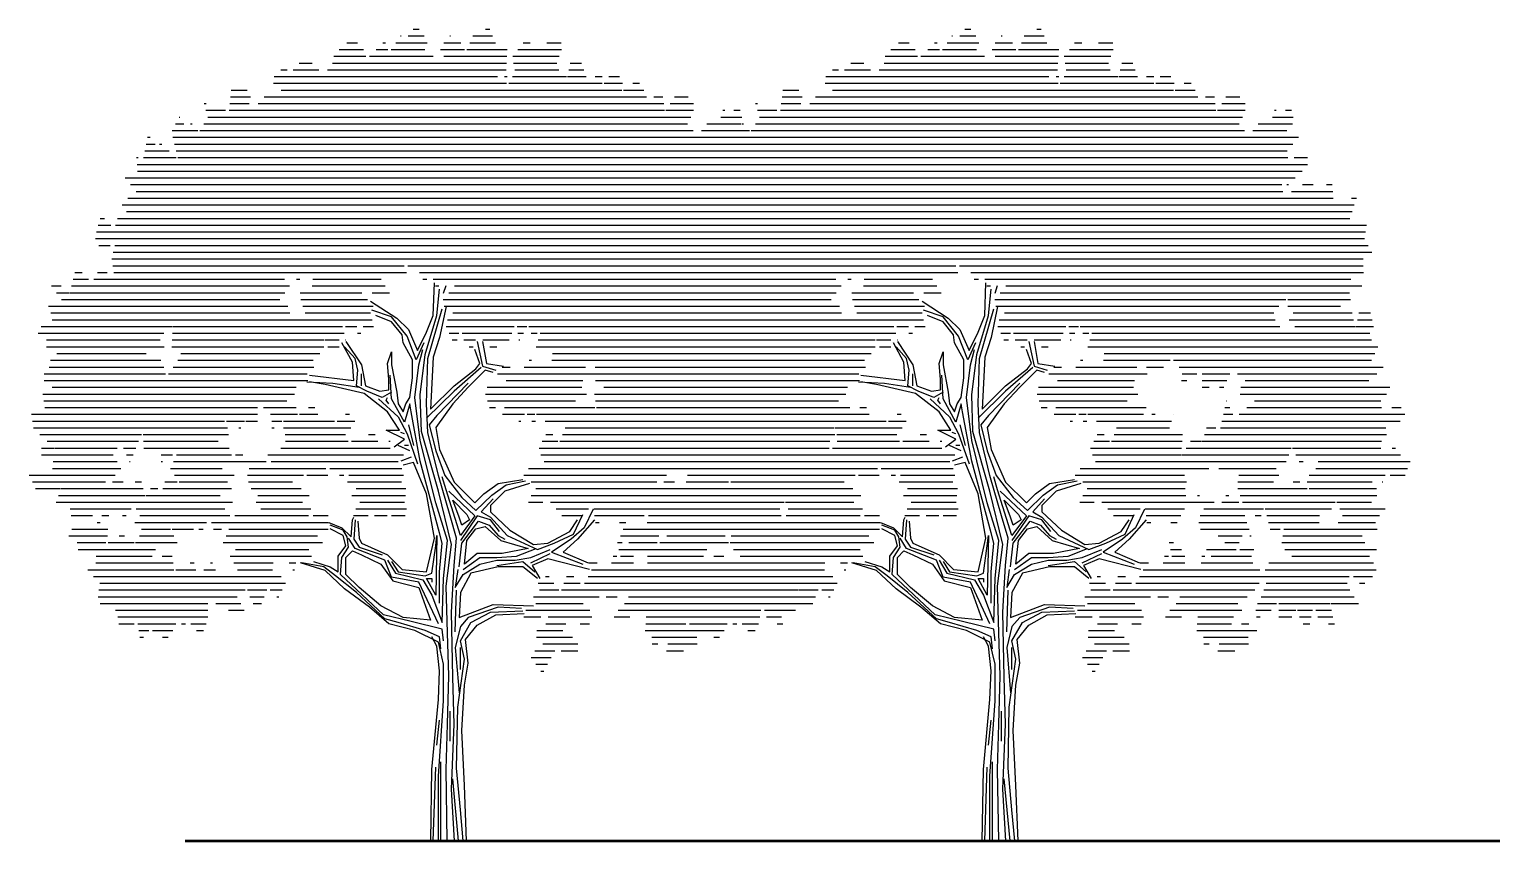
# Model space of a CAD drawing. Header units: inches. Extents: x 0 to 62493, y 0 to 42770.
# Drawn here: x 30757 to 41960, y 24807 to 31025 of the extents above; entities that cross this region are included whole.
import ezdxf

# ---------------------------------------------------------------- set-up
doc = ezdxf.new("R2010")
doc.units = ezdxf.units.IN
doc.header["$MEASUREMENT"] = 0
doc.layers.add('LINE', color=253, linetype='Continuous', lineweight=9)

# ---------------------------------------------------------------- blocks, each defined once
blk = doc.blocks.new('e-43')
at = {"color": 84, "true_color": 0x2aaf18}
for p, q in [((-0.1496, 3.971), (-0.1461, 3.971)), ((-0.1109, 3.971), (-0.0317, 3.971)), ((-0.0864, 4.0043), (-0.0569, 4.0043)), ((0.0938, 3.971), (0.0979, 3.971)), ((0.2075, 3.971), (0.3049, 3.971)), ((0.2696, 4.0043), (0.2909, 4.0043)), ((-0.4517, 3.9043), (-0.3316, 3.9043)), ((-0.4132, 3.9376), (-0.3608, 3.9376)), ((-0.2692, 3.9043), (-0.2113, 3.9043)), ((-0.2359, 3.9376), (-0.2226, 3.9376)), ((-0.1961, 3.9043), (-0.0287, 3.9043)), ((-0.1728, 3.9376), (-0.0173, 3.9376)), ((0.0487, 3.9043), (0.1657, 3.9043)), ((0.0642, 3.9376), (0.1484, 3.9376)), ((0.1782, 3.9043), (0.377, 3.9043)), ((0.1929, 3.9376), (0.319, 3.9376)), ((0.4298, 3.9043), (0.6454, 3.9043)), ((0.4553, 3.9376), (0.4912, 3.9376)), ((0.5733, 3.9376), (0.6439, 3.9376)), ((-0.6492, 3.8376), (-0.5849, 3.8376)), ((-0.484, 3.8376), (0.3736, 3.8376)), ((-0.4783, 3.871), (-0.3201, 3.871)), ((-0.3025, 3.871), (0.0118, 3.871)), ((0.0638, 3.871), (0.3753, 3.871)), ((0.4042, 3.871), (0.6338, 3.871)), ((0.409, 3.8376), (0.6221, 3.8376)), ((0.6878, 3.8376), (0.7436, 3.8376)), ((-0.7722, 3.771), (0.3291, 3.771)), ((-0.739, 3.8043), (-0.7086, 3.8043)), ((-0.6791, 3.8043), (-0.5516, 3.8043)), ((-0.509, 3.8043), (0.372, 3.8043)), ((0.3639, 3.771), (0.377, 3.771)), ((0.4036, 3.771), (0.6691, 3.771)), ((0.4147, 3.8043), (0.6315, 3.8043)), ((0.6741, 3.771), (0.7663, 3.771)), ((0.681, 3.8043), (0.7549, 3.8043)), ((0.811, 3.771), (0.846, 3.771)), ((0.8782, 3.771), (0.9306, 3.771)), ((-0.9844, 3.7043), (-0.9049, 3.7043)), ((-0.7756, 3.7376), (0.3738, 3.7376)), ((-0.7381, 3.7043), (0.943, 3.7043)), ((0.3844, 3.7376), (0.846, 3.7376)), ((0.8561, 3.7376), (0.9467, 3.7376)), ((0.9517, 3.7043), (1.0511, 3.7043)), ((0.9963, 3.7376), (1.0306, 3.7376)), ((-1.1183, 3.6376), (-1.1083, 3.6376)), ((-0.9913, 3.6376), (-0.8953, 3.6376)), ((-0.9878, 3.671), (-0.8892, 3.671)), ((-0.8511, 3.6376), (1.1491, 3.6376)), ((-0.822, 3.671), (1.064, 3.671)), ((1.1006, 3.671), (1.1452, 3.671)), ((1.1813, 3.6376), (1.2962, 3.6376)), ((1.2022, 3.671), (1.2704, 3.671)), ((-1.2586, 3.5376), (-1.218, 3.5376)), ((-1.2419, 3.571), (-1.2378, 3.571)), ((-1.1854, 3.5376), (-1.1775, 3.5376)), ((-1.1187, 3.5376), (1.2667, 3.5376)), ((-1.1091, 3.6043), (-1.0128, 3.6043)), ((-1.0998, 3.571), (1.2834, 3.571)), ((-0.9947, 3.6043), (1.153, 3.6043)), ((1.1603, 3.6043), (1.2962, 3.6043)), ((1.3618, 3.5376), (1.5299, 3.5376)), ((1.4314, 3.571), (1.5344, 3.571)), ((1.4412, 3.6043), (1.4507, 3.6043)), ((1.4952, 3.6043), (1.5259, 3.6043)), ((-1.2719, 3.471), (1.5598, 3.471)), ((-1.14, 3.5043), (1.2938, 3.5043)), ((-1.2641, 3.4376), (1.5321, 3.4376)), ((-1.2563, 3.4043), (1.5044, 3.4043)), ((-1.449, 3.3376), (1.6044, 3.3376)), ((-1.4805, 3.2376), (1.4779, 3.2376)), ((-1.5225, 3.1376), (1.8351, 3.1376)), ((-1.5669, 2.9043), (1.9224, 2.9043)), ((-0.1125, 2.8376), (1.8785, 2.8376)), ((-1.6628, 2.771), (-0.7221, 2.771)), ((-0.5851, 2.7376), (-0.2242, 2.7376))]:
    blk.add_line(p, q, dxfattribs=at)
at = {"color": 99, "true_color": 0x1a511e}
for p, q in [((-1.397, 3.471), (-1.3839, 3.471)), ((-1.2753, 3.5043), (-1.149, 3.5043)), ((1.3353, 3.5043), (1.5021, 3.5043)), ((-1.4106, 3.4043), (-1.2909, 3.4043)), ((-1.4038, 3.4376), (-1.3598, 3.4376)), ((-1.338, 3.4376), (-1.3264, 3.4376)), ((-1.4517, 3.371), (-1.4442, 3.371)), ((-1.4173, 3.371), (-1.2554, 3.371)), ((-1.2485, 3.371), (1.5068, 3.371)), ((1.5386, 3.371), (1.6044, 3.371)), ((-1.4464, 3.3043), (1.5777, 3.3043)), ((-1.4528, 3.2043), (1.4832, 3.2043)), ((1.5032, 3.2376), (1.5111, 3.2376)), ((1.5264, 3.2043), (1.7288, 3.2043)), ((1.5792, 3.2376), (1.6322, 3.2376)), ((1.6988, 3.2376), (1.7267, 3.2376)), ((-1.5012, 3.1043), (1.8241, 3.1043)), ((-1.4948, 3.171), (1.4884, 3.171)), ((1.4893, 3.171), (1.7309, 3.171)), ((1.8221, 3.171), (1.8461, 3.171)), ((-1.6402, 3.0376), (-1.5791, 3.0376)), ((-1.6305, 3.071), (-1.6096, 3.071)), ((-1.6498, 3.0043), (1.8911, 3.0043)), ((-1.6377, 2.9376), (-1.5808, 2.9376)), ((-1.5584, 2.9376), (1.9044, 2.9376)), ((-1.5738, 2.871), (1.8788, 2.871)), ((-1.7641, 2.771), (-1.6893, 2.771)), ((-1.7565, 2.8043), (-1.72, 2.8043)), ((-1.6436, 2.8043), (-1.5972, 2.8043)), ((-1.5642, 2.8043), (-0.1202, 2.8043)), ((-0.6627, 2.771), (-0.646, 2.771)), ((-0.582, 2.771), (-0.2451, 2.771)), ((-0.0562, 2.8043), (1.8802, 2.8043)), ((-0.0395, 2.771), (-0.0191, 2.771)), ((0.0122, 2.592), (0.0177, 2.7527)), ((-1.8715, 2.7376), (-1.8232, 2.7376)), ((-1.8469, 2.7043), (-1.7822, 2.7043)), ((-1.7716, 2.7376), (-0.6962, 2.7376)), ((-0.6439, 2.7043), (-0.34, 2.7043)), ((-0.2885, 2.7043), (-0.2033, 2.7043)), ((0.0228, 2.7376), (0.0406, 2.7376)), ((0.0308, 2.592), (0.0439, 2.721)), ((0.0636, 2.7013), (0.0756, 2.7396)), ((0.1167, 2.7376), (1.8723, 2.7376)), ((-1.8851, 2.6376), (-0.7044, 2.6376)), ((-0.6305, 2.6376), (-0.2847, 2.6376)), ((-0.6191, 2.6043), (-0.2968, 2.6043)), ((-1.9216, 2.5376), (-1.2764, 2.5376)), ((-1.8685, 2.571), (-0.2895, 2.571)), ((-0.4211, 2.5376), (-0.364, 2.5376)), ((-0.3331, 2.5376), (-0.2822, 2.5376)), ((0.0762, 2.5376), (0.4122, 2.5376)), ((0.4265, 2.5376), (0.4748, 2.5376)), ((0.4835, 2.5376), (0.5489, 2.5376)), ((-0.5223, 2.471), (-0.4511, 2.471)), ((-0.4202, 2.471), (-0.4184, 2.471)), ((-0.362, 2.5043), (-0.3442, 2.5043)), ((0.091, 2.5043), (0.1385, 2.5043)), ((0.1057, 2.471), (0.1295, 2.471)), ((0.1543, 2.5043), (0.3997, 2.5043)), ((0.1629, 2.471), (0.2209, 2.471)), ((0.2563, 2.471), (0.3872, 2.471)), ((0.4304, 2.5043), (0.4568, 2.5043)), ((0.4343, 2.471), (0.4388, 2.471)), ((0.4958, 2.5043), (0.5257, 2.5043)), ((0.5401, 2.5043), (1.9128, 2.5043)), ((-1.8954, 2.4376), (-1.315, 2.4376)), ((-0.5072, 2.4376), (-0.4515, 2.4376)), ((0.1895, 2.4376), (0.2091, 2.4376)), ((0.2921, 2.4376), (0.3259, 2.4376)), ((0.5202, 2.4376), (1.9512, 2.4376)), ((-1.8756, 2.371), (-1.3309, 2.371)), ((-1.2472, 2.371), (-0.5803, 2.371)), ((0.3524, 2.3376), (0.3911, 2.3376)), ((0.4613, 2.3376), (0.7631, 2.3376)), ((0.4848, 2.371), (0.4968, 2.371)), ((0.5977, 2.371), (0.9278, 2.371)), ((0.8109, 2.3376), (0.8945, 2.3376)), ((-1.2946, 2.3043), (-0.6097, 2.3043)), ((0.3713, 2.271), (0.7506, 2.271)), ((0.9834, 2.271), (1.0094, 2.271)), ((0.9868, 2.3043), (1.0583, 2.3043)), ((1.0842, 2.3043), (1.2212, 2.3043)), ((1.0842, 2.271), (1.2067, 2.271)), ((1.0842, 2.2376), (1.1186, 2.2376)), ((1.1707, 2.2376), (1.1921, 2.2376)), ((1.2753, 2.2376), (2.0103, 2.2376)), ((-1.9086, 2.171), (-0.7098, 2.171)), ((0.2803, 2.171), (0.7145, 2.171)), ((1.2048, 2.171), (1.207, 2.171)), ((1.3428, 2.171), (1.9665, 2.171)), ((-0.8247, 2.1376), (-0.6633, 2.1376)), ((-0.7909, 2.1043), (-0.6576, 2.1043)), ((-0.6033, 2.1376), (-0.5715, 2.1376)), ((-0.4202, 2.1043), (-0.4003, 2.1043)), ((0.2899, 2.1376), (0.3195, 2.1376)), ((0.3544, 2.1043), (0.3902, 2.1043)), ((0.3635, 2.1376), (0.809, 2.1376)), ((0.3905, 2.1043), (0.4617, 2.1043)), ((0.4761, 2.1043), (0.5133, 2.1043)), ((0.5213, 2.1043), (0.7958, 2.1043)), ((0.8361, 2.1043), (0.8526, 2.1043)), ((0.9418, 2.1043), (0.9421, 2.1043)), ((1.1898, 2.1043), (1.2363, 2.1043)), ((1.1973, 2.1376), (1.2217, 2.1376)), ((1.2671, 2.1043), (2.0847, 2.1043)), ((2.0204, 2.1376), (2.0668, 2.1376)), ((-1.9651, 2.071), (-1.0183, 2.071)), ((-1.9598, 2.0376), (-1.0034, 2.0376)), ((-1.0081, 2.071), (-0.9191, 2.071)), ((-0.9464, 2.0376), (-0.9362, 2.0376)), ((-0.9124, 2.071), (-0.8554, 2.071)), ((-0.7844, 2.071), (-0.7346, 2.071)), ((-0.7844, 2.0376), (-0.7722, 2.0376)), ((-0.4622, 2.071), (-0.3751, 2.071)), ((-0.1298, 1.982), (-0.2194, 2.0268)), ((-0.2194, 2.0268), (-0.1549, 2.0268)), ((0.434, 2.071), (0.4447, 2.071)), ((0.4984, 2.071), (0.5164, 2.071)), ((0.6629, 2.0376), (0.9237, 2.0376)), ((1.1065, 2.0376), (1.1529, 2.0376)), ((-1.928, 2.0043), (-1.427, 2.0043)), ((-1.4174, 1.971), (-1.0493, 1.971)), ((-0.7176, 2.0043), (-0.4212, 2.0043)), ((-0.3914, 1.971), (-0.2619, 1.971)), ((-0.3064, 2.0043), (-0.275, 2.0043)), ((-0.207, 1.971), (-0.1997, 1.971)), ((-0.1812, 1.9437), (-0.1298, 1.982)), ((-0.1036, 1.924), (-0.1615, 1.9503)), ((-0.1298, 2.0071), (-0.1484, 2.0137)), ((-0.1101, 1.9503), (-0.1298, 1.9503)), ((0.5499, 1.971), (0.6273, 1.971)), ((1.0267, 1.971), (1.0818, 1.971)), ((1.0849, 1.971), (1.969, 1.971)), ((-1.9208, 1.9376), (-1.8587, 1.9376)), ((-1.8569, 1.9376), (-1.5474, 1.9376)), ((-1.5153, 1.9376), (-1.4549, 1.9376)), ((-1.5011, 1.9043), (-1.4688, 1.9043)), ((-1.4154, 1.9376), (-0.9948, 1.9376)), ((-1.3296, 1.9043), (-1.2749, 1.9043)), ((-1.255, 1.9043), (-0.9832, 1.9043)), ((-0.9631, 1.9043), (-0.9277, 1.9043)), ((-0.7396, 1.9376), (-0.1997, 1.9376)), ((-0.097, 1.8923), (-0.1484, 1.8727)), ((0.5345, 1.9376), (0.9836, 1.9376)), ((0.5434, 1.9043), (0.9818, 1.9043)), ((0.9849, 1.9043), (1.5119, 1.9043)), ((1.0058, 1.9376), (1.5245, 1.9376)), ((1.5298, 1.9376), (1.9656, 1.9376)), ((2.022, 1.9376), (2.0385, 1.9376)), ((-1.8669, 1.8376), (-1.5287, 1.8376)), ((-1.4869, 1.871), (-1.4828, 1.871)), ((-1.3296, 1.871), (-1.3227, 1.871)), ((-1.2835, 1.8376), (-1.0287, 1.8376)), ((-1.2692, 1.871), (-0.8114, 1.871)), ((-1.2639, 1.8043), (-0.9695, 1.8043)), ((-0.9034, 1.8043), (-0.6272, 1.8043)), ((-0.8959, 1.8376), (-0.5169, 1.8376)), ((-0.6106, 1.8043), (-0.5081, 1.8043)), ((-0.4499, 1.8043), (-0.4281, 1.8043)), ((-0.085, 1.8661), (-0.1364, 1.853)), ((1.266, 1.8043), (1.463, 1.8043)), ((1.5626, 1.871), (1.5831, 1.871)), ((1.6125, 1.8043), (1.9876, 1.8043)), ((1.6459, 1.8376), (2.0985, 1.8376)), ((2.0122, 1.8043), (2.0862, 1.8043)), ((-1.9495, 1.7376), (-1.828, 1.7376)), ((-1.8249, 1.7376), (-1.418, 1.7376)), ((-1.5703, 1.771), (-1.5178, 1.771)), ((-1.4581, 1.771), (-1.4272, 1.771)), ((-1.3828, 1.7376), (-1.346, 1.7376)), ((-1.3212, 1.7376), (-0.9838, 1.7376)), ((-1.3125, 1.771), (-1.2515, 1.771)), ((-1.2408, 1.771), (-1.0027, 1.771)), ((-0.8992, 1.771), (-0.6813, 1.771)), ((-0.8856, 1.7376), (-0.6392, 1.7376)), ((-0.3682, 1.7376), (-0.1228, 1.7376)), ((0.5182, 1.7376), (1.0006, 1.7376)), ((1.2612, 1.7376), (1.6027, 1.7376)), ((1.5339, 1.771), (1.5662, 1.771)), ((1.6032, 1.771), (1.9243, 1.771)), ((1.6128, 1.7376), (1.9453, 1.7376)), ((1.9725, 1.771), (1.9763, 1.771)), ((-1.8484, 1.671), (-0.9773, 1.671)), ((-1.8367, 1.7043), (-1.4087, 1.7043)), ((-1.4038, 1.7043), (-1.0391, 1.7043)), ((-0.861, 1.671), (-0.633, 1.671)), ((-0.8526, 1.7043), (-0.5997, 1.7043)), ((-0.3889, 1.7043), (-0.125, 1.7043)), ((-0.35, 1.671), (-0.1294, 1.671)), ((0.4816, 1.671), (0.5524, 1.671)), ((0.5906, 1.671), (1.1443, 1.671)), ((1.0613, 1.7043), (1.0711, 1.7043)), ((1.1812, 1.671), (1.2651, 1.671)), ((1.201, 1.7043), (1.2167, 1.7043)), ((1.7493, 1.671), (1.9195, 1.671)), ((-1.7784, 1.6376), (-1.4774, 1.6376)), ((-1.7735, 1.6043), (-1.6686, 1.6043)), ((-1.6226, 1.6043), (-1.5887, 1.6043)), ((-1.5213, 1.6043), (-1.5022, 1.6043)), ((-1.4532, 1.6376), (-1.016, 1.6376)), ((-1.436, 1.6043), (-0.9914, 1.6043)), ((-0.9672, 1.6043), (-0.6024, 1.6043)), ((-0.8378, 1.6376), (-0.5911, 1.6376)), ((-0.5808, 1.6043), (-0.5064, 1.6043)), ((-0.3866, 1.5841), (-0.3801, 1.5961)), ((-0.3815, 1.6043), (-0.3094, 1.6043)), ((-0.3698, 1.6376), (-0.119, 1.6376)), ((-0.277, 1.6043), (-0.2143, 1.6043)), ((-0.1932, 1.6043), (-0.1263, 1.6043)), ((0.6187, 1.6376), (0.7783, 1.6376)), ((0.6468, 1.6043), (0.7449, 1.6043)), ((0.8041, 1.6376), (0.9978, 1.6376)), ((0.8084, 1.6043), (0.98, 1.6043)), ((1.075, 1.6043), (1.2953, 1.6043)), ((1.3467, 1.6043), (1.3755, 1.6043)), ((1.4041, 1.6043), (1.6638, 1.6043)), ((1.7635, 1.6376), (1.9883, 1.6376)), ((1.7778, 1.6043), (1.9602, 1.6043)), ((-1.7708, 1.5376), (-1.5932, 1.5376)), ((-1.6452, 1.571), (-1.6314, 1.571)), ((-1.4603, 1.571), (-1.1071, 1.571)), ((-1.4273, 1.5376), (-1.2841, 1.5376)), ((-1.2759, 1.5376), (-1.1707, 1.5376)), ((-1.144, 1.5376), (-1.1224, 1.5376)), ((-1.0821, 1.571), (-0.5044, 1.571)), ((-1.0712, 1.5376), (-1.0319, 1.5376)), ((-0.9956, 1.5376), (-0.5063, 1.5376)), ((0.8126, 1.571), (0.8313, 1.571)), ((0.9309, 1.571), (0.9623, 1.571)), ((1.0679, 1.571), (1.3057, 1.571)), ((1.0763, 1.5376), (1.3161, 1.5376)), ((1.412, 1.571), (1.6629, 1.571)), ((1.4198, 1.5376), (1.4704, 1.5376)), ((1.4875, 1.5376), (1.9487, 1.5376)), ((1.756, 1.571), (1.9395, 1.571)), ((-1.7855, 1.5043), (-1.595, 1.5043)), ((-1.7438, 1.471), (-1.6037, 1.471)), ((-1.591, 1.471), (-1.4626, 1.471)), ((-1.5371, 1.5043), (-1.5105, 1.5043)), ((-1.4569, 1.471), (-1.2512, 1.471)), ((-1.4372, 1.5043), (-1.2676, 1.5043)), ((-1.0241, 1.471), (-0.5345, 1.471)), ((-1.0098, 1.5043), (-0.5593, 1.5043)), ((0.9217, 1.471), (0.9436, 1.471)), ((1.164, 1.5043), (1.2826, 1.5043)), ((1.1973, 1.471), (1.2673, 1.471)), ((1.3193, 1.5043), (1.3265, 1.5043)), ((1.4826, 1.5043), (1.874, 1.5043)), ((-1.739, 1.4376), (-1.358, 1.4376)), ((-1.6521, 1.371), (-1.2713, 1.371)), ((-1.6509, 1.4043), (-1.3747, 1.4043)), ((-1.3248, 1.4043), (-1.2757, 1.4043)), ((-1.1864, 1.371), (-1.168, 1.371)), ((-1.087, 1.371), (-1.076, 1.371)), ((-0.9893, 1.4043), (-0.5887, 1.4043)), ((-0.9719, 1.371), (-0.7774, 1.371)), ((-0.9636, 1.4376), (-0.6016, 1.4376)), ((-0.699, 1.371), (-0.6652, 1.371)), ((-0.5789, 1.3785), (-0.4959, 1.3523)), ((0.7791, 1.371), (0.8209, 1.371)), ((0.8924, 1.371), (1.0001, 1.371)), ((0.8997, 1.4043), (0.9181, 1.4043)), ((0.9286, 1.4376), (0.9831, 1.4376)), ((0.9355, 1.4043), (1.0001, 1.4043)), ((1.0798, 1.371), (1.3355, 1.371)), ((1.0836, 1.4043), (1.0979, 1.4043)), ((1.1058, 1.4376), (1.2519, 1.4376)), ((1.1289, 1.4043), (1.328, 1.4043)), ((1.2703, 1.4376), (1.3395, 1.4376)), ((1.4931, 1.4376), (1.9451, 1.4376)), ((1.527, 1.4043), (1.91, 1.4043)), ((-1.6911, 1.3376), (-1.2668, 1.3376)), ((-1.6635, 1.3043), (-0.7373, 1.3043)), ((-1.2579, 1.3376), (-1.1588, 1.3376)), ((-1.1203, 1.3376), (-1.0612, 1.3376)), ((-0.9537, 1.3376), (-0.7815, 1.3376)), ((-0.6808, 1.3376), (-0.6727, 1.3376)), ((0.5664, 1.3043), (0.5841, 1.3043)), ((0.6693, 1.3043), (0.7064, 1.3043)), ((0.7758, 1.3043), (1.8108, 1.3043)), ((0.7938, 1.3376), (1.3688, 1.3376)), ((1.3951, 1.3376), (1.9428, 1.3376)), ((1.8308, 1.3043), (1.9245, 1.3043)), ((-1.6368, 1.2376), (-0.9154, 1.2376)), ((-1.6329, 1.271), (-0.7163, 1.271)), ((-0.9047, 1.2376), (-0.8088, 1.2376)), ((-0.7921, 1.2376), (-0.733, 1.2376)), ((0.5293, 1.271), (0.6077, 1.271)), ((0.5359, 1.2376), (0.6312, 1.2376)), ((0.6453, 1.2376), (1.3445, 1.2376)), ((0.6573, 1.271), (0.7365, 1.271)), ((0.7579, 1.271), (1.3655, 1.271)), ((1.389, 1.2376), (1.813, 1.2376)), ((1.4013, 1.271), (1.7995, 1.271)), ((1.8604, 1.271), (1.8866, 1.271)), ((-1.6407, 1.2043), (-1.0617, 1.2043)), ((-1.6303, 1.171), (-1.0991, 1.171)), ((-1.0608, 1.2043), (-0.9546, 1.2043)), ((-1.0608, 1.171), (-0.9377, 1.171)), ((-0.8923, 1.2043), (-0.822, 1.2043)), ((-0.8765, 1.171), (-0.8353, 1.171)), ((-0.7588, 1.2043), (-0.7496, 1.2043)), ((0.5063, 1.2043), (0.8303, 1.2043)), ((0.5191, 1.171), (0.7519, 1.171)), ((0.8661, 1.2043), (0.9196, 1.2043)), ((0.956, 1.171), (1.2614, 1.171)), ((0.9754, 1.2043), (1.3076, 1.2043)), ((1.3572, 1.171), (1.4512, 1.171)), ((1.3755, 1.2043), (1.7072, 1.2043)), ((1.4623, 1.171), (1.6357, 1.171)), ((1.6367, 1.171), (1.7147, 1.171)), ((1.7072, 1.2043), (1.8346, 1.2043)), ((1.7193, 1.171), (1.8563, 1.171)), ((-1.5548, 1.1376), (-1.0991, 1.1376)), ((-1.5435, 1.1043), (-1.0991, 1.1043)), ((-0.9971, 1.1376), (-0.9208, 1.1376)), ((0.4586, 1.1043), (0.5428, 1.1043)), ((0.4691, 1.1376), (0.7852, 1.1376)), ((0.5792, 1.1043), (0.7951, 1.1043)), ((0.9044, 1.1043), (0.9829, 1.1043)), ((0.9247, 1.1376), (1.2799, 1.1376)), ((1.0628, 1.1043), (1.2391, 1.1043)), ((1.3494, 1.1376), (1.425, 1.1376)), ((1.3531, 1.1043), (1.3713, 1.1043)), ((1.4623, 1.1376), (1.5474, 1.1376)), ((1.4623, 1.1043), (1.5271, 1.1043)), ((1.5557, 1.1376), (1.6292, 1.1376)), ((1.5653, 1.1043), (1.6227, 1.1043)), ((1.6463, 1.1376), (1.7222, 1.1376)), ((1.6559, 1.1043), (1.7297, 1.1043)), ((-1.5384, 1.071), (-1.4626, 1.071)), ((-1.4446, 1.071), (-1.2577, 1.071)), ((-1.4398, 1.0376), (-1.3911, 1.0376)), ((-1.3727, 1.0376), (-1.2728, 1.0376)), ((-1.2305, 1.071), (-1.21, 1.071)), ((-1.1841, 1.071), (-1.1084, 1.071)), ((-1.1561, 1.0376), (-1.1211, 1.0376)), ((0.5233, 1.0376), (0.6524, 1.0376)), ((0.5685, 1.071), (0.6666, 1.071)), ((0.7379, 1.071), (0.7833, 1.071)), ((1.058, 1.0376), (1.3539, 1.0376)), ((1.0604, 1.071), (1.2298, 1.071)), ((1.2797, 1.071), (1.3157, 1.071)), ((1.5832, 1.071), (1.6162, 1.071)), ((1.7089, 1.071), (1.7372, 1.071)), ((-1.435, 1.0043), (-1.4178, 1.0043)), ((-1.3239, 1.0043), (-1.2959, 1.0043)), ((0.5218, 1.0043), (0.6996, 1.0043)), ((0.5536, 0.971), (0.7254, 0.971)), ((1.0908, 1.0043), (1.3125, 1.0043)), ((1.0931, 0.971), (1.1198, 0.971)), ((1.1694, 0.971), (1.3142, 0.971)), ((0.4949, 0.9043), (0.5944, 0.9043)), ((0.5128, 0.9376), (0.6128, 0.9376)), ((0.5186, 0.871), (0.5761, 0.871)), ((0.6436, 0.9376), (0.7264, 0.9376)), ((1.1627, 0.9376), (1.2467, 0.9376)), ((0.5423, 0.8376), (0.5577, 0.8376))]:
    blk.add_line(p, q, dxfattribs=at)
at = {"color": 97, "true_color": 0x279b30}
for p, q in [((-1.5082, 3.271), (1.5444, 3.271)), ((-1.5554, 3.0376), (1.896, 3.0376)), ((-1.5461, 3.071), (1.8131, 3.071)), ((-1.6541, 2.971), (1.8865, 2.971)), ((-1.569, 2.8376), (-0.1307, 2.8376)), ((0.0121, 2.771), (1.8186, 2.771)), ((-1.8222, 2.671), (-0.7451, 2.671)), ((-1.7792, 2.7043), (-0.7207, 2.7043)), ((-0.6407, 2.671), (-0.3123, 2.671)), ((0.0614, 2.671), (1.4974, 2.671)), ((0.0891, 2.7043), (1.8119, 2.7043)), ((1.5082, 2.671), (1.8163, 2.671)), ((0.0668, 2.6376), (1.4636, 2.6376)), ((0.1091, 2.6043), (1.4385, 2.6043)), ((1.5082, 2.6376), (1.7678, 2.6376)), ((1.5343, 2.6043), (1.8249, 2.6043)), ((1.8582, 2.6043), (1.9156, 2.6043)), ((-1.273, 2.5376), (-0.4355, 2.5376)), ((0.0827, 2.571), (1.4447, 2.571)), ((1.5145, 2.571), (1.8321, 2.571)), ((1.5419, 2.5376), (1.8393, 2.5376)), ((1.8437, 2.5376), (1.9303, 2.5376)), ((1.8509, 2.571), (1.923, 2.571)), ((-1.9366, 2.5043), (-1.3166, 2.5043)), ((-1.8952, 2.471), (-1.3355, 2.471)), ((-1.2765, 2.471), (-0.5276, 2.471)), ((0.5301, 2.471), (1.9208, 2.471)), ((-1.278, 2.4376), (-0.5276, 2.4376)), ((0.6006, 2.4043), (1.9359, 2.4043)), ((0.944, 2.371), (1.9205, 2.371)), ((-1.9077, 2.3043), (-1.3081, 2.3043)), ((-1.8673, 2.2376), (-0.6647, 2.2376)), ((0.2706, 2.2043), (0.7676, 2.2043)), ((0.5642, 2.071), (0.9329, 2.071)), ((1.1823, 2.071), (2.061, 2.071)), ((0.5676, 2.0043), (0.6015, 2.0043)), ((1.5462, 1.9043), (2.064, 1.9043)), ((0.4954, 1.7043), (1.0044, 1.7043)), ((1.2725, 1.7043), (1.946, 1.7043))]:
    blk.add_line(p, q, dxfattribs=at)
at = {"color": 97, "true_color": 0x25742c}
for p, q in [((-1.8747, 2.6043), (-0.6948, 2.6043)), ((0.5501, 2.5376), (1.4687, 2.5376)), ((-1.2748, 2.5043), (-0.4269, 2.5043)), ((-1.8449, 2.4043), (-1.4032, 2.4043)), ((-1.2333, 2.4043), (-0.5475, 2.4043)), ((-1.883, 2.3376), (-1.3165, 2.3376)), ((-1.2709, 2.3376), (-0.5764, 2.3376)), ((0.971, 2.3376), (1.9775, 2.3376)), ((-1.9077, 2.271), (-0.606, 2.271)), ((0.2776, 2.2376), (0.7453, 2.2376)), ((0.3292, 2.3043), (0.8143, 2.3043)), ((1.2589, 2.3043), (1.946, 2.3043)), ((1.2962, 2.271), (1.9064, 2.271)), ((-1.9138, 2.2043), (-0.6725, 2.2043)), ((1.2717, 2.2043), (1.9943, 2.2043)), ((-1.9705, 2.1043), (-0.8554, 2.1043)), ((-1.9034, 2.1376), (-0.8554, 2.1376)), ((-0.6479, 2.1043), (-0.5579, 2.1043)), ((1.3049, 2.1376), (1.9696, 2.1376)), ((-0.7265, 2.071), (-0.4741, 2.071)), ((-0.7265, 2.0376), (-0.3949, 2.0376)), ((1.1748, 2.0376), (1.9906, 2.0376)), ((-1.8924, 1.971), (-1.441, 1.971)), ((-1.4194, 2.0043), (-0.9985, 2.0043)), ((-0.7161, 1.971), (-0.4077, 1.971)), ((0.6373, 1.971), (0.9854, 1.971)), ((0.6501, 2.0043), (0.9872, 2.0043)), ((1.0957, 2.0043), (1.994, 2.0043)), ((-1.9208, 1.9043), (-1.5669, 1.9043)), ((-0.8038, 1.9043), (-0.1349, 1.9043)), ((-1.9808, 1.8043), (-1.5571, 1.8043)), ((-1.8631, 1.871), (-1.5478, 1.871)), ((-0.7867, 1.871), (-0.1607, 1.871)), ((-0.4986, 1.8376), (-0.1433, 1.8376)), ((-0.4041, 1.8043), (-0.1348, 1.8043)), ((0.4587, 1.8043), (0.9971, 1.8043)), ((0.4822, 1.8376), (1.117, 1.8376)), ((0.5588, 1.871), (1.4994, 1.871)), ((1.1668, 1.8376), (1.4498, 1.8376)), ((1.6568, 1.871), (2.1108, 1.871)), ((-1.9651, 1.771), (-1.6053, 1.771)), ((-0.4103, 1.771), (-0.1448, 1.771)), ((0.4954, 1.771), (1.007, 1.771)), ((1.2604, 1.771), (1.4371, 1.771)), ((1.2839, 1.671), (1.7403, 1.671)), ((1.0923, 1.6376), (1.3868, 1.6376)), ((1.3962, 1.6376), (1.7224, 1.6376)), ((1.4778, 1.471), (1.8876, 1.471)), ((1.4134, 1.371), (1.9294, 1.371))]:
    blk.add_line(p, q, dxfattribs=at)
at = {"color": 49, "true_color": 0x594322}
for p, q in [((-0.297, 2.663), (-0.1681, 2.5789)), ((-0.1932, 2.5854), (-0.2904, 2.6182)), ((-0.014, 2.3799), (0.057, 2.6248)), ((0.0756, 2.6368), (0.0439, 2.4827)), ((-0.1932, 2.5603), (-0.2708, 2.592)), ((-0.1167, 2.4892), (-0.1932, 2.5854)), ((-0.1418, 2.4958), (-0.1932, 2.5603)), ((-0.1681, 2.5789), (-0.1101, 2.522)), ((-0.0271, 2.3996), (0.0308, 2.592)), ((-0.0205, 2.5089), (0.0122, 2.592)), ((-0.3866, 2.3613), (-0.438, 2.4575)), ((-0.4183, 2.4641), (-0.3418, 2.3482)), ((-0.1364, 2.4575), (-0.1418, 2.4958)), ((-0.0905, 2.3733), (-0.1364, 2.4575)), ((-0.0719, 2.3733), (-0.1167, 2.4892)), ((-0.1101, 2.522), (-0.0653, 2.4193)), ((-0.0337, 2.4575), (-0.0719, 2.3733)), ((-0.0653, 2.4193), (-0.0205, 2.5089)), ((0.0439, 2.4827), (0.0122, 2.3865)), ((-0.3735, 2.3799), (-0.4249, 2.4378)), ((-0.2129, 2.3548), (-0.1932, 2.4127)), ((-0.1932, 2.4127), (-0.1932, 2.3482)), ((-0.0588, 2.3482), (-0.0391, 2.4247)), ((-0.3801, 2.2706), (-0.3866, 2.3613)), ((-0.3604, 2.322), (-0.3735, 2.3799)), ((-0.3669, 2.2454), (-0.3604, 2.322)), ((-0.2063, 2.2771), (-0.2129, 2.3548)), ((-0.1932, 2.3482), (-0.1681, 2.2137)), ((-0.0905, 2.2837), (-0.0905, 2.3733)), ((0.115, 2.2454), (0.2231, 2.3285)), ((-0.6106, 2.2651), (-0.4828, 2.2586)), ((-0.5986, 2.2968), (-0.3801, 2.2706)), ((-0.521, 2.252), (-0.5986, 2.2651)), ((-0.4828, 2.2586), (-0.3538, 2.2389)), ((-0.3418, 2.2454), (-0.3418, 2.3034)), ((-0.2063, 2.2258), (-0.2063, 2.2771)), ((-0.1932, 2.1809), (-0.1997, 2.2968)), ((-0.1036, 2.1875), (-0.0905, 2.2837)), ((-0.0009, 2.1296), (0.115, 2.2454)), ((0.1849, 2.2586), (0.0308, 2.0979)), ((0.1849, 2.2389), (0.1084, 2.1558)), ((-0.2577, 2.1809), (-0.1615, 2.0913)), ((-0.2511, 2.2192), (-0.2063, 2.2258)), ((-0.1932, 2.2137), (-0.2391, 2.1875)), ((-0.2194, 2.1744), (-0.2129, 2.1875)), ((-0.2063, 2.1558), (-0.2194, 2.1744)), ((-0.1298, 2.0651), (-0.1932, 2.1809)), ((-0.1681, 2.2137), (-0.1615, 2.1558)), ((-0.1233, 2.1558), (-0.1036, 2.1875)), ((-0.0522, 1.9754), (-0.0785, 2.1875)), ((-0.0457, 2.0202), (-0.0522, 2.2006)), ((0.115, 2.2192), (-0.0205, 2.0847)), ((-0.1549, 2.0268), (-0.2129, 2.1164)), ((-0.1615, 2.1558), (-0.1364, 2.1164)), ((-0.1364, 2.1164), (-0.1233, 2.1558)), ((-0.1036, 2.1558), (-0.1298, 2.0651)), ((-0.097, 2.1164), (-0.1036, 2.1558)), ((-0.014, 2.0137), (-0.0205, 2.1558)), ((-0.1615, 2.0913), (-0.1167, 2.0071)), ((-0.1101, 2.053), (-0.085, 1.9503)), ((0.0243, 2.0399), (0.0439, 1.9306)), ((-0.1167, 2.0071), (-0.0653, 1.8595)), ((0.0374, 1.8016), (-0.014, 2.0137)), ((0.0243, 1.924), (0.0691, 1.8016)), ((0.0439, 1.9306), (0.115, 1.7699)), ((-0.0205, 1.712), (-0.085, 1.8661)), ((0.0439, 1.5196), (-0.0522, 1.8727)), ((0.0953, 1.6026), (0.0374, 1.8016)), ((0.0756, 1.7316), (0.057, 1.7961)), ((0.0691, 1.8016), (0.1532, 1.6934)), ((0.1467, 1.5064), (0.0756, 1.7316)), ((0.115, 1.7699), (0.2177, 1.6671)), ((0.2625, 1.712), (0.3324, 1.7633)), ((0.3007, 1.7054), (0.3718, 1.7568)), ((0.3324, 1.7633), (0.4548, 1.783)), ((0.4865, 1.7633), (0.3652, 1.7251)), ((0.3718, 1.7568), (0.4679, 1.7765)), ((0.0177, 1.4933), (-0.0205, 1.712)), ((0.1019, 1.4616), (0.0374, 1.7251)), ((0.0887, 1.7251), (0.2177, 1.6026)), ((0.1401, 1.5961), (0.1084, 1.6803)), ((0.3073, 1.6868), (0.2494, 1.6223)), ((0.3652, 1.7251), (0.2942, 1.654)), ((0.127, 1.4933), (0.0953, 1.6026)), ((0.1532, 1.5578), (0.1401, 1.5961)), ((0.2177, 1.6026), (0.1467, 1.5064)), ((0.1783, 1.6092), (0.1915, 1.5841)), ((0.2942, 1.5841), (0.2297, 1.6026)), ((0.2494, 1.6223), (0.2942, 1.5961)), ((0.2942, 1.654), (0.2942, 1.6223)), ((0.2942, 1.6223), (0.3903, 1.5327)), ((0.2942, 1.5961), (0.3772, 1.5064)), ((0.705, 1.513), (0.7498, 1.6092)), ((0.8012, 1.6354), (0.7564, 1.5447)), ((-0.5024, 1.5709), (-0.438, 1.5447)), ((-0.4314, 1.5327), (-0.4959, 1.5578)), ((-0.4314, 1.5064), (-0.4959, 1.5392)), ((-0.438, 1.5447), (-0.3932, 1.4999)), ((-0.4117, 1.4999), (-0.4314, 1.5327)), ((-0.3932, 1.4999), (-0.3866, 1.5841)), ((-0.3735, 1.5841), (-0.3801, 1.4879)), ((-0.3604, 1.5775), (-0.3538, 1.4933)), ((0.057, 1.4682), (0.0439, 1.5196)), ((0.1915, 1.5841), (0.1532, 1.5578)), ((0.1532, 1.4682), (0.2363, 1.5775)), ((0.1783, 1.4813), (0.2231, 1.5392)), ((0.2231, 1.5392), (0.269, 1.5513)), ((0.2363, 1.5775), (0.2876, 1.5578)), ((0.269, 1.5513), (0.3455, 1.4813)), ((0.2876, 1.5578), (0.3324, 1.5064)), ((0.339, 1.5261), (0.2942, 1.5841)), ((0.6854, 1.5261), (0.7247, 1.5841)), ((0.7564, 1.5447), (0.6919, 1.4879)), ((0.8078, 1.5841), (0.7247, 1.4879)), ((-0.4565, 1.4037), (-0.4183, 1.4551)), ((-0.438, 1.3971), (-0.4052, 1.4485)), ((-0.4183, 1.4551), (-0.4314, 1.5064)), ((-0.4052, 1.4485), (-0.4117, 1.4999)), ((-0.3538, 1.4933), (-0.3418, 1.4682)), ((0.0057, 1.3206), (0.0243, 1.4551)), ((0.0243, 1.4551), (0.0308, 1.5064)), ((0.0439, 1.3272), (0.057, 1.4682)), ((0.0756, 1.2561), (0.1019, 1.4616)), ((0.3324, 1.5064), (0.3652, 1.4879)), ((-0.521, 1.3337), (-0.6434, 1.372)), ((-0.5276, 1.3523), (-0.6368, 1.372)), ((-0.4565, 1.3272), (-0.4565, 1.4037)), ((-0.4445, 1.314), (-0.438, 1.3971)), ((-0.4183, 1.314), (-0.4183, 1.3971)), ((0.2297, 1.4168), (0.1663, 1.3654)), ((0.3521, 1.4168), (0.2297, 1.4168)), ((0.2428, 1.3971), (0.3259, 1.3971)), ((0.3259, 1.3971), (0.4231, 1.4037)), ((0.3259, 1.3851), (0.4166, 1.3851)), ((0.3259, 1.3589), (0.4548, 1.3785)), ((-0.4697, 1.3075), (-0.5276, 1.3523)), ((-0.4959, 1.3523), (-0.4565, 1.3272)), ((-0.0271, 1.3075), (0.0057, 1.3206)), ((0.0439, 1.173), (0.0439, 1.3272)), ((0.1019, 1.1282), (0.115, 1.3589)), ((0.1204, 1.2495), (0.1598, 1.314)), ((0.198, 1.3206), (0.1467, 1.2244)), ((0.4548, 1.3523), (0.3324, 1.3523)), ((0.5258, 1.2944), (0.4548, 1.3523)), ((-0.1877, 1.2823), (-0.0588, 1.2495)), ((-0.0588, 1.2495), (-0.0009, 1.0888)), ((-0.0391, 1.2878), (0.0057, 1.2113)), ((0.0243, 1.2113), (-0.0205, 1.2944)), ((-0.0205, 1.2944), (0.0057, 1.2944)), ((0.0822, 1.0254), (0.0756, 1.2561)), ((0.0057, 1.2113), (0.057, 1.0768)), ((0.3073, 1.1665), (0.5062, 1.1599)), ((0.057, 1.044), (-0.097, 1.0823)), ((0.1084, 0.8068), (0.1019, 1.1282)), ((0.1849, 1.102), (0.1467, 1.0571)), ((0.3204, 1.1151), (0.4614, 1.1216)), ((0.4483, 1.1468), (0.3324, 1.1533)), ((0.0374, 0.9795), (-0.0785, 1.0375)), ((0.0439, 1.0058), (-0.0271, 1.0375)), ((0.0636, 0.9861), (0.057, 1.044)), ((0.1467, 1.0571), (0.1204, 0.9544)), ((0.1467, 0.9861), (0.198, 1.0768)), ((0.0308, 0.9609), (0.0057, 1.0058)), ((0.0439, 0.8385), (0.0308, 0.9609)), ((0.0636, 0.8713), (0.0374, 0.9795)), ((0.0505, 0.9478), (0.0439, 1.0058)), ((0.1204, 0.9544), (0.1401, 0.7292)), ((0.1663, 0.8964), (0.1467, 0.9861)), ((0.1467, 0.8451), (0.1467, 0.9544)), ((0.1849, 0.8768), (0.1718, 0.9926)), ((0.1663, 0.7685), (0.1849, 0.8768))]:
    blk.add_line(p, q, dxfattribs=at)
at = {"color": 47, "true_color": 0x8d6a35}
for p, q in [((0.2297, 2.4641), (0.2559, 2.3416)), ((0.2559, 2.4641), (0.2745, 2.3548)), ((-0.0522, 2.2006), (-0.0271, 2.3996)), ((0.0122, 2.3865), (-0.0009, 2.1296)), ((0.2428, 2.3548), (0.2177, 2.4247)), ((-0.3418, 2.3482), (-0.3221, 2.2454)), ((-0.0785, 2.1875), (-0.0588, 2.3482)), ((-0.0205, 2.1558), (-0.014, 2.3799)), ((0.2494, 2.3351), (0.115, 2.2192)), ((0.269, 2.322), (0.1849, 2.2389)), ((0.2231, 2.3285), (0.2428, 2.3548)), ((0.2559, 2.3416), (0.3204, 2.322)), ((0.3073, 2.3099), (0.269, 2.322)), ((0.2745, 2.3548), (0.3586, 2.3416)), ((-0.3287, 2.2072), (-0.521, 2.252)), ((-0.3156, 2.2192), (-0.3669, 2.2454)), ((-0.3221, 2.2454), (-0.2511, 2.2192)), ((-0.2129, 2.1164), (-0.3287, 2.2072)), ((-0.2391, 2.1875), (-0.3156, 2.2192)), ((-0.0522, 1.8727), (-0.097, 2.1164)), ((0.0308, 2.0979), (-0.0074, 2.053)), ((0.1084, 2.1558), (0.0243, 2.0399)), ((0.0374, 1.7251), (-0.0457, 2.0202)), ((-0.0074, 2.053), (0.0243, 1.924)), ((0.0243, 1.6671), (-0.0522, 1.9754)), ((0.0822, 1.4813), (0.0243, 1.6671)), ((0.1084, 1.6803), (0.1783, 1.6092)), ((0.1532, 1.6934), (0.2231, 1.6289)), ((0.2177, 1.6671), (0.2625, 1.712)), ((0.2231, 1.6289), (0.3007, 1.7054)), ((0.3903, 1.5327), (0.5062, 1.4616)), ((0.5772, 1.4682), (0.6854, 1.5261)), ((-0.3735, 1.4419), (-0.4052, 1.4933)), ((-0.3801, 1.4879), (-0.3538, 1.4485)), ((-0.3538, 1.4485), (-0.2391, 1.4102)), ((-0.3418, 1.4682), (-0.2129, 1.4102)), ((-0.0205, 1.3272), (0.0177, 1.4933)), ((0.0308, 1.5064), (0.0243, 1.2113)), ((0.0636, 1.2944), (0.0822, 1.4813)), ((0.1663, 1.3654), (0.1783, 1.4813)), ((0.3455, 1.4813), (0.4799, 1.4419)), ((0.3772, 1.5064), (0.5258, 1.4365)), ((0.5062, 1.4616), (0.5772, 1.4682)), ((0.5258, 1.4365), (0.6089, 1.4682)), ((0.6919, 1.4879), (0.5958, 1.4234)), ((0.6089, 1.4682), (0.705, 1.513)), ((0.7247, 1.4879), (0.6537, 1.4234)), ((-0.4183, 1.3971), (-0.3866, 1.4299)), ((-0.3866, 1.4299), (-0.3418, 1.4102)), ((-0.3418, 1.4102), (-0.2456, 1.3654)), ((-0.1932, 1.3009), (-0.226, 1.3851)), ((-0.2129, 1.4102), (-0.1418, 1.3392)), ((-0.2129, 1.3851), (-0.1746, 1.3206)), ((-0.1932, 1.3785), (-0.1615, 1.3272)), ((0.1598, 1.3392), (0.2428, 1.3971)), ((0.2428, 1.3654), (0.3259, 1.3851)), ((0.4799, 1.4419), (0.3521, 1.4168)), ((0.4166, 1.3851), (0.4931, 1.3971)), ((0.4231, 1.4037), (0.5193, 1.4419)), ((0.4548, 1.3785), (0.5127, 1.3272)), ((0.4931, 1.3971), (0.5892, 1.4365)), ((0.4931, 1.372), (0.5892, 1.4168)), ((0.5772, 1.3906), (0.4996, 1.3589)), ((0.7826, 1.3392), (0.5772, 1.3906)), ((0.5958, 1.4234), (0.7498, 1.3654)), ((0.6537, 1.4234), (0.7761, 1.372)), ((-0.4249, 1.243), (-0.521, 1.3337)), ((-0.3669, 1.2244), (-0.4697, 1.3075)), ((-0.3538, 1.2495), (-0.4183, 1.314)), ((-0.2456, 1.3654), (-0.1877, 1.2823)), ((-0.0588, 1.2758), (-0.1932, 1.3009)), ((-0.1746, 1.3206), (-0.0391, 1.2878)), ((-0.1615, 1.3272), (-0.0271, 1.3075)), ((-0.1418, 1.3392), (-0.0205, 1.3272)), ((0.1598, 1.314), (0.2428, 1.3654)), ((0.3324, 1.3523), (0.198, 1.3206)), ((0.4996, 1.3589), (0.5379, 1.2944)), ((-0.3025, 1.1533), (-0.4249, 1.243)), ((-0.2456, 1.1599), (-0.3538, 1.2495)), ((0.0057, 1.2944), (0.0057, 1.2758)), ((0.1204, 1.0309), (0.127, 1.2364)), ((-0.226, 1.0954), (-0.3669, 1.2244)), ((-0.1364, 1.102), (-0.2456, 1.1599)), ((-0.2063, 1.0703), (-0.3025, 1.1533)), ((-0.097, 1.0823), (-0.2325, 1.1151)), ((-0.1615, 1.0768), (-0.226, 1.0954)), ((-0.0009, 1.0888), (-0.1364, 1.102)), ((0.3324, 1.1533), (0.1849, 1.102)), ((0.198, 1.0768), (0.2942, 1.1282)), ((0.2297, 1.0637), (0.3204, 1.1151)), ((0.2942, 1.1282), (0.4548, 1.1337)), ((-0.0785, 1.0375), (-0.2063, 1.0703)), ((-0.0271, 1.0375), (-0.1615, 1.0768)), ((0.0636, 0.6909), (0.0636, 0.8713)), ((0.0374, 0.6975), (0.0439, 0.8385)), ((0.0822, 0.575), (0.0887, 0.8134)), ((0.115, 0.575), (0.1084, 0.8068)), ((0.1532, 0.5433), (0.1663, 0.7685)), ((0.0057, 0.3509), (0.0374, 0.6975)), ((0.0374, 0.3181), (0.0636, 0.6909)), ((0.127, 0.3575), (0.1335, 0.6592)), ((0.0308, 0.4723), (0.0439, 0.5947)), ((0.0756, 0.3509), (0.0822, 0.575)), ((0.1019, 0.2547), (0.115, 0.575)), ((0.1663, 0.2733), (0.1532, 0.5433))]:
    blk.add_line(p, q, dxfattribs=at)
at = {"color": 45, "true_color": 0xba8d4a}
for p, q in [((0.2297, 1.6026), (0.1467, 1.4813)), ((0.115, 1.3589), (0.127, 1.4933)), ((0.1401, 1.3523), (0.1532, 1.4682)), ((-0.226, 1.3851), (-0.3735, 1.4419)), ((-0.2325, 1.1151), (-0.4445, 1.314)), ((0.1335, 1.3392), (0.1204, 1.2495)), ((0.0374, 1.0703), (-0.0588, 1.2758)), ((0.057, 1.0768), (0.0636, 1.2944)), ((0.1467, 1.2244), (0.1401, 1.102)), ((0.1401, 1.102), (0.3073, 1.1665)), ((0.0887, 0.8134), (0.0822, 1.0254)), ((0.1718, 0.9926), (0.2297, 1.0637)), ((0.1335, 0.6592), (0.1663, 0.8964)), ((0.0953, 0.492), (0.0953, 0.6395)), ((0.0127, 0), (0.0243, 0.363)), ((0.0505, 0), (0.0505, 0.3892)), ((0, 0), (0.0057, 0.3509)), ((0.0374, 0), (0.0374, 0.3181)), ((0.0814, 0), (0.0756, 0.3509)), ((0.1374, 0), (0.1084, 0.3061)), ((0.1467, 0.152), (0.127, 0.3575)), ((0.1166, 0), (0.1019, 0.2547)), ((0.1764, 0), (0.1663, 0.2733)), ((0.1603, 0), (0.1467, 0.152))]:
    blk.add_line(p, q, dxfattribs=at)

msp = doc.modelspace()

# ---------------------------------------------------------------- linework, layer by layer
at = {"layer": 'LINE', "color": 34, "lineweight": 50}
msp.add_line((31951.84122, 24807.3435), (62492.51243, 24807.3435), dxfattribs=at)

# ---------------------------------------------------------------- block references
at = {"color": 45, "xscale": 1552.805839256151, "yscale": 1552.805839256151, "zscale": 1552.805839256151}
for p in [(33832.50019, 24807.3435), (38057.39195, 24807.3435)]:
    msp.add_blockref('e-43', p, dxfattribs=at)

doc.saveas('drawing.dxf')
